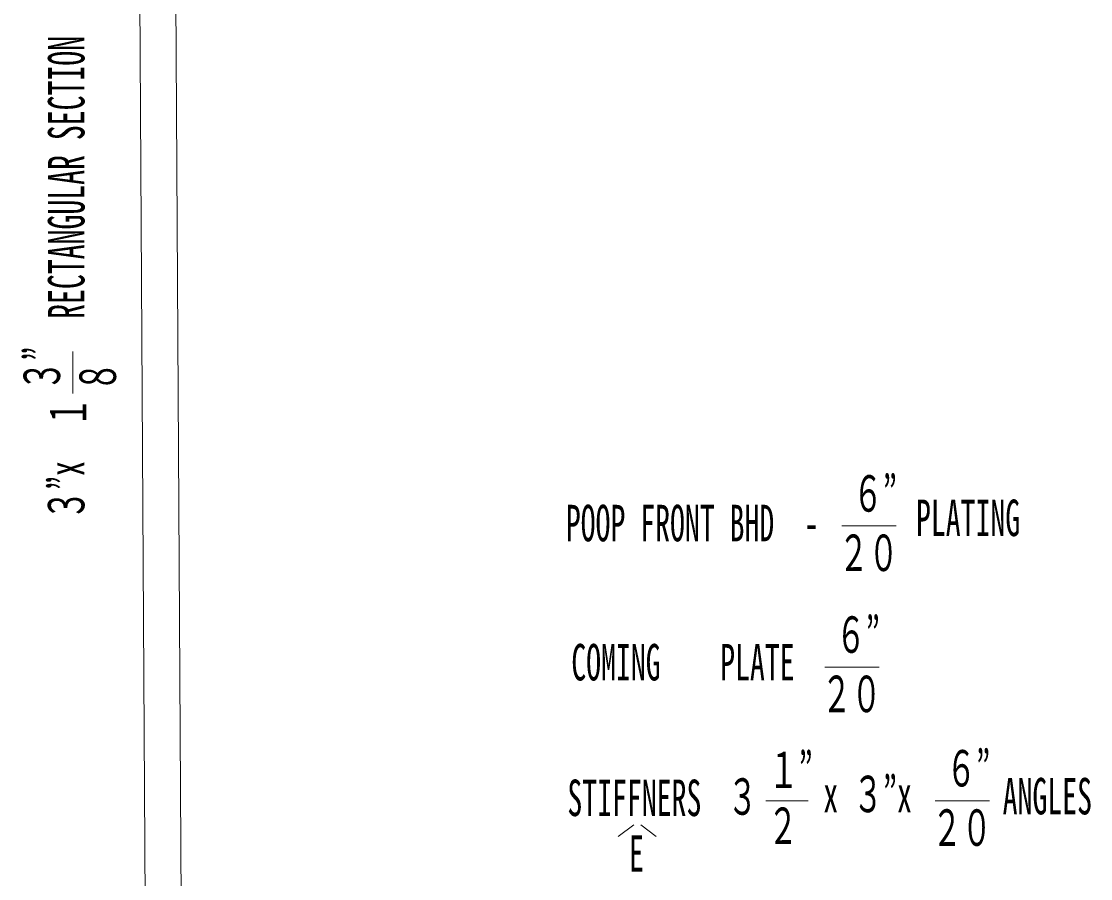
# Model space of a CAD drawing. Units: millimetres, scale not verified. Extents: x -8222 to 8222, y -5815 to 5815.
# Drawn here: x 1208 to 2498, y 921 to 1955 of the extents above; entities that cross this region are included whole.
import ezdxf
from ezdxf.enums import TextEntityAlignment as Align

# ---------------------------------------------------------------- set-up
doc = ezdxf.new("R2010")
doc.units = ezdxf.units.MM
doc.header["$LTSCALE"] = 20
doc.layers.add('0-0_0', color=3, linetype='Continuous', lineweight=18)
doc.layers.add('0-2_寸法', color=2, linetype='Continuous', lineweight=18)
doc.styles.add('ＭＳ ゴシック', font='')
doc.styles.get('ＭＳ ゴシック').set_extended_font_data('MS Gothic')

msp = doc.modelspace()

# ---------------------------------------------------------------- linework, layer by layer
at = {"layer": '0-0_0'}
for p, q in [((1359.47, 593.74), (1349.03, 2371.57)), ((1403.22, 514.26), (1392.31, 2371.82))]:
    msp.add_line(p, q, dxfattribs=at)
at = {"layer": '0-2_寸法'}
for p, q in [((1270.4, 1556.78), (1270.4, 1505.98)), ((2263.62, 1346.47), (2198.14, 1346.47)), ((2243.06, 1176.34), (2177.57, 1176.34)), ((2157.27, 1015.21), (2106.48, 1015.21)), ((2376.13, 1015.21), (2310.64, 1015.21)), ((1947.01, 986.34), (1928.31, 972.01)), ((1955.38, 986.34), (1974.08, 972.01))]:
    msp.add_line(p, q, dxfattribs=at)

# ---------------------------------------------------------------- texts
at = {"layer": '0-2_寸法', "style": 'ＭＳ ゴシック', "width": 0.6}
for s, p in [('RECTANGULAR SECTION', (1297.76, 1596.01)), ('３”', (1268.36, 1509.39)), ('８', (1335.77, 1508.4)), ('１', (1300.2, 1465.46)), ('３”x', (1297.71, 1353.56))]:
    msp.add_text(s, height=43.99, rotation=90, dxfattribs=at).set_placement(p, align=Align.BOTTOM_LEFT)
for s, p in [('６”', (2211.4, 1350.46)), ('POOP FRONT BHD  - ', (1865.08, 1314.72)), ('PLATING', (2287.4, 1321.06)), ('２０', (2194.21, 1278.89)), ('６”', (2190.83, 1180.33)), ('COMING    PLATE ', (1871.69, 1147.02)), ('２０', (2173.64, 1108.76)), ('１”', (2109.88, 1017.24)), ('６”', (2323.9, 1019.19)), ('x ３”x', (2175.61, 988.1)), ('STIFFNERS ', (1866.96, 983.54)), ('３', (2060.09, 985.02)), ('ANGLES', (2391.93, 985.54)), ('２', (2108.89, 949.83)), ('２０', (2306.71, 947.62)), ('E', (1941.27, 916.39))]:
    msp.add_text(s, height=43.99, dxfattribs=at).set_placement(p, align=Align.BOTTOM_LEFT)

doc.saveas('drawing.dxf')
